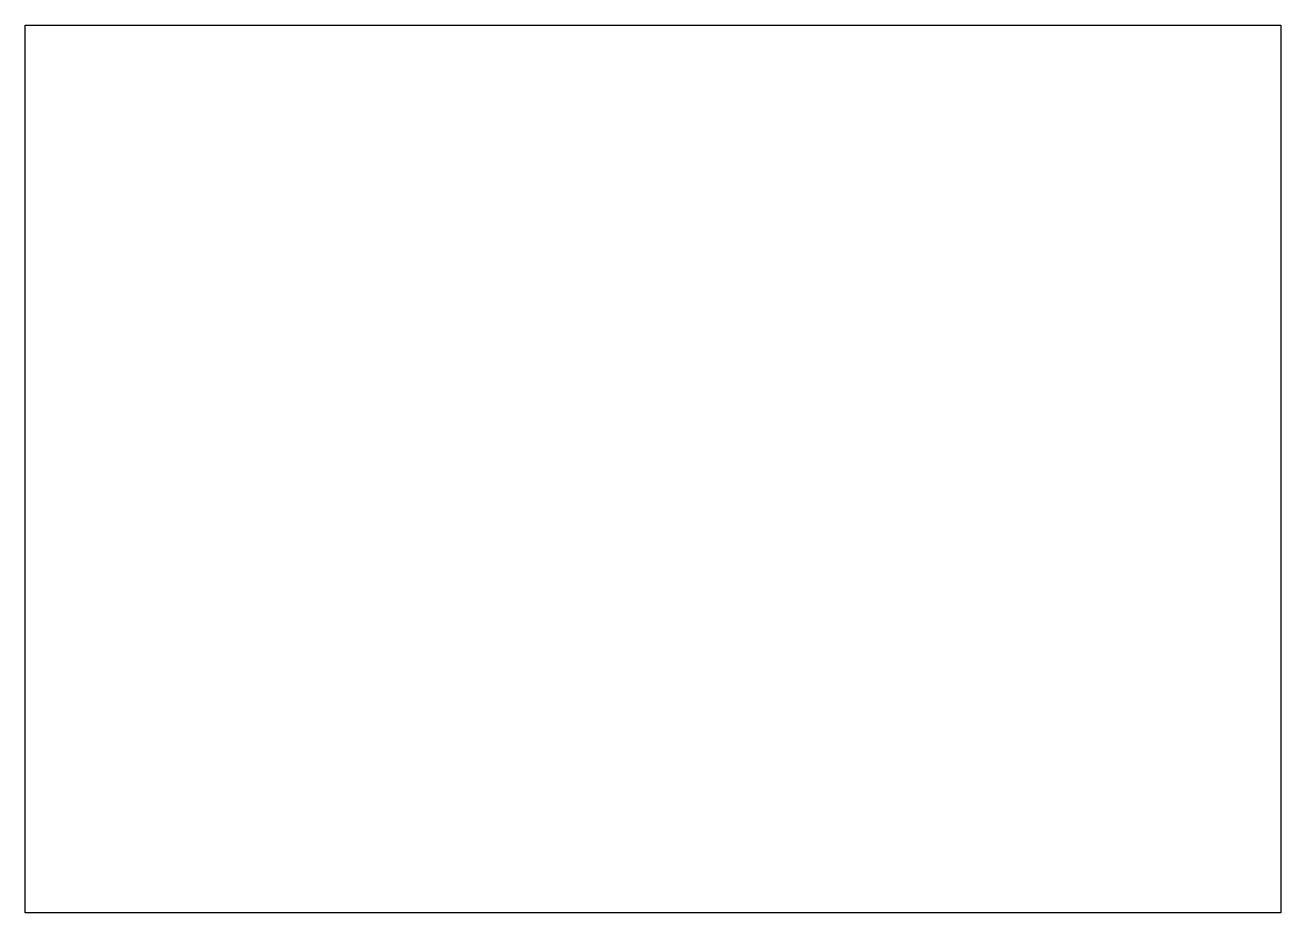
# Paper-space layout 'Gb A0 Color' of a CAD drawing. Header units: millimetres. Extents: x -25 to 1164, y -10 to 831.
import ezdxf

# ---------------------------------------------------------------- set-up
doc = ezdxf.new("R2010")
doc.units = ezdxf.units.MM
doc.header["$LTSCALE"] = 12
doc.layers.add('图框_视口', color=7, linetype='Continuous')

psp = doc.layouts.new('Gb A0 Color')

# ---------------------------------------------------------------- linework, layer by layer
at = {"layer": '图框_视口'}
psp.add_lwpolyline([(-24.9, 831.2), (1164.1, 831.2), (1164.1, -9.8), (1164.1, -9.8), (1164.1, -9.8), (-24.9, -9.8), (-24.9, 831.2)], close=True, dxfattribs=at)

# ---------------------------------------------------------------- viewports
vp = psp.add_viewport(center=(569.6, 410.7), size=(1189, 841), view_center_point=(594.5, 420.5), view_height=841, dxfattribs=at)
vp.dxf.flags = 0x10000  # cut along an outline
vp.dxf.clipping_boundary_handle = psp.add_lwpolyline([(-24.9, 831.2), (1164.1, 831.2), (1164.1, -9.8), (1164.1, -9.8), (1164.1, -9.8), (-24.9, -9.8), (-24.9, 831.2)], format="xyb", close=True, dxfattribs={"invisible": 1}).dxf.handle

doc.saveas('drawing.dxf')
